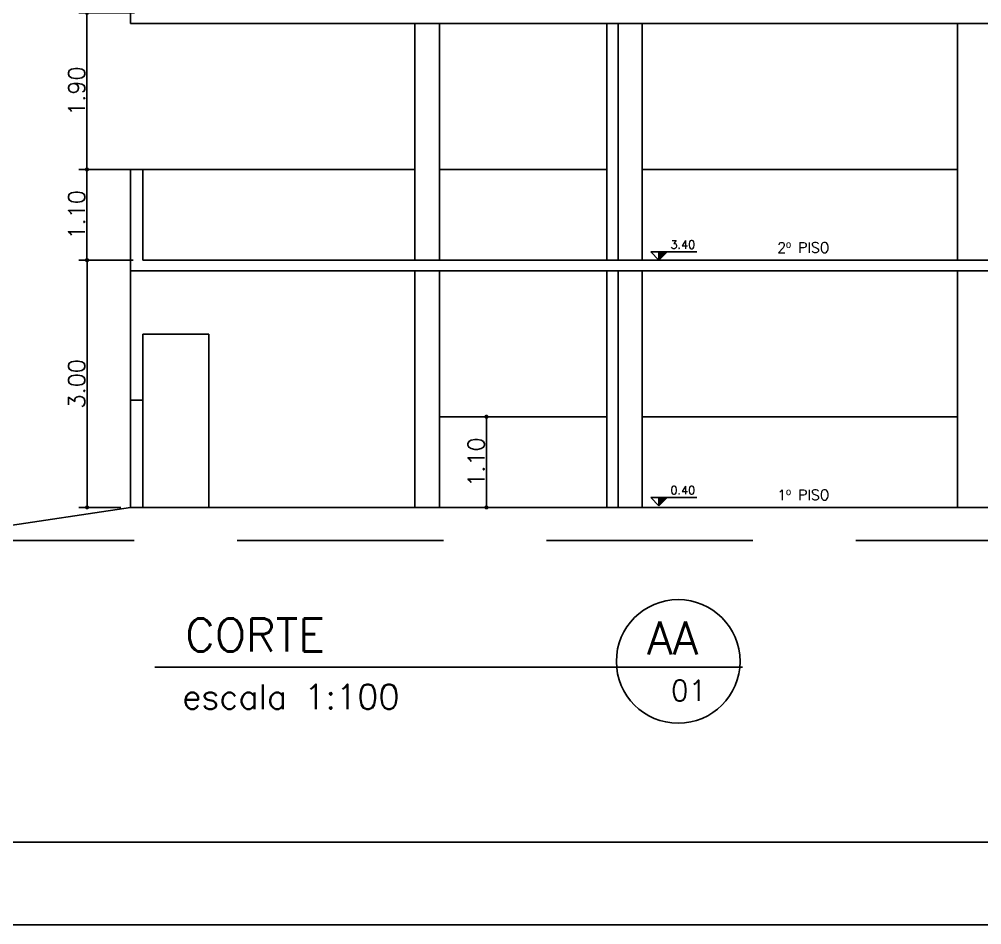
# Model space of a CAD drawing. Header units: millimetres. Extents: x 682 to 1119, y 341 to 434.
# Drawn here: x 1039.57 to 1051.24, y 340.63 to 351.61 of the extents above; entities that cross this region are included whole.
import ezdxf

# ---------------------------------------------------------------- set-up
doc = ezdxf.new("R2010")
doc.units = ezdxf.units.MM
doc.linetypes.add('CENTER2', pattern=[1.125, 0.75, -0.125, 0.125, -0.125])
doc.linetypes.add('DASHED', pattern=[0.75, 0.5, -0.25])
for name, color, linetype in [('AR-ALVENARIA_EM_VISTA-001-C', 1, 'Continuous'), ('AR-ALVENARIA_EM_VISTA-002-C', 2, 'Continuous'), ('AR-ALVENARIA_EM_VISTA-004-C', 4, 'Continuous'), ('AR-COTAS-001-C', 1, 'Continuous'), ('AR-INDICAÇÕES_GRÁFICAS-002-C', 2, 'Continuous'), ('AR-LINHA_DE_CORTE-007-E', 7, 'CENTER2'), ('AR-TEXTOS_ALTURA_2_0MM-002-C', 2, 'Continuous'), ('AR-TEXTOS_ALTURA_2_5MM-003C', 3, 'Continuous'), ('AR-TEXTOS_ALTURA_3_0MM-003C', 3, 'Continuous'), ('AR-TEXTOS_ALTURA_4_0MM-004-C', 4, 'Continuous'), ('AR-TEXTOS_ALTURA_6_0MM-005-C', 5, 'Continuous'), ('PENA_2', 2, 'Continuous'), ('PENA_6', 5, 'Continuous')]:
    doc.layers.add(name, color=color, linetype=linetype)
doc.styles.add('R80', font='simplex.shx', dxfattribs={"height": 0.1})
doc.styles.add('ROMANS', font='romans')
doc.styles.add('T20', font='simplex.shx', dxfattribs={"height": 0.2})
doc.styles.add('T50', font='simplex.shx', dxfattribs={"height": 0.5})
doc.dimstyles.new('ISO-25_WS', dxfattribs={"dimscale": 0.282828, "dimtxt": 0.8, "dimasz": 2, "dimexe": 0.1, "dimexo": 0.625, "dimgap": 0.325, "dimtad": 1, "dimzin": 4, "dimdsep": 46, "dimtxsty": 'Standard', "dimsah": 1, "dimcen": 2.5, "dimadec": 0, "dimazin": 0, "dimtfac": 1, "dimtdec": 0, "dimtmove": 2, "dimatfit": 3, "dimfxl": 1, "dimtolj": 1, "dimtzin": 0, "dimarcsym": 0})

# ---------------------------------------------------------------- blocks, each defined once
blk = doc.blocks.new('_DOT')
at = {"color": 0, "linetype": 'ByBlock'}
blk.add_line((-0.5, 0), (-1, 0), dxfattribs=at)
at = {"color": 0, "linetype": 'ByBlock', "const_width": 0.5}
blk.add_lwpolyline([(-0.25, 0, 1), (0.25, 0, 1)], format="xyb", close=True, dxfattribs=at)
blk = doc.blocks.new('*D150')
at = {"layer": 'AR-ALVENARIA_EM_VISTA-001-C', "color": 1, "lineweight": -2}
for p, q in [((1040.97, 349.79), (1040.294, 349.79)), ((1040.394, 348.74), (1040.394, 349.74))]:
    blk.add_line(p, q, dxfattribs=at)
at = {"layer": 'DEFPOINTS', "color": 0}
for p in [(1040.394, 349.79), (1041.07, 349.79), (1041.07, 348.69)]:
    blk.add_point(p, dxfattribs=at)
at = {"layer": 'AR-ALVENARIA_EM_VISTA-001-C', "color": 1, "lineweight": -2, "xscale": 0.05, "yscale": 0.05, "zscale": 0.05}
for p, rotation in [((1040.394, 349.79), 90), ((1040.394, 348.69), 270)]:
    blk.add_blockref('_DOT', p, dxfattribs=dict(at, rotation=rotation))
at = {"layer": 'AR-ALVENARIA_EM_VISTA-001-C', "color": 3, "insert": (1040.269, 349.24), "char_height": 0.2, "attachment_point": 5, "rotation": 90, "style": 'ROMANS'}
blk.add_mtext('\\A1;1.10', dxfattribs=at)
blk = doc.blocks.new('*D151')
at = {"layer": 'AR-ALVENARIA_EM_VISTA-001-C', "color": 1, "lineweight": -2}
for p, q in [((1040.97, 351.69), (1040.294, 351.69)), ((1040.394, 349.84), (1040.394, 351.64))]:
    blk.add_line(p, q, dxfattribs=at)
at = {"layer": 'DEFPOINTS', "color": 0}
for p in [(1040.394, 351.69), (1041.07, 351.69), (1041.07, 349.79)]:
    blk.add_point(p, dxfattribs=at)
at = {"layer": 'AR-ALVENARIA_EM_VISTA-001-C', "color": 1, "lineweight": -2, "xscale": 0.05, "yscale": 0.05, "zscale": 0.05}
for p, rotation in [((1040.394, 351.69), 90), ((1040.394, 349.79), 270)]:
    blk.add_blockref('_DOT', p, dxfattribs=dict(at, rotation=rotation))
at = {"layer": 'AR-ALVENARIA_EM_VISTA-001-C', "color": 3, "insert": (1040.269, 350.74), "char_height": 0.2, "attachment_point": 5, "rotation": 90, "style": 'ROMANS'}
blk.add_mtext('\\A1;1.90', dxfattribs=at)
blk = doc.blocks.new('*D156')
at = {"layer": 'AR-COTAS-001-C', "color": 1, "lineweight": -2}
for p, q in [((1044.77, 346.79), (1045.338, 346.79)), ((1045.238, 346.74), (1045.238, 345.74)), ((1044.77, 345.69), (1045.338, 345.69))]:
    blk.add_line(p, q, dxfattribs=at)
at = {"layer": 'DEFPOINTS', "color": 0}
for p in [(1044.67, 346.79), (1044.67, 345.69), (1045.238, 345.69)]:
    blk.add_point(p, dxfattribs=at)
at = {"layer": 'AR-COTAS-001-C', "color": 1, "lineweight": -2, "xscale": 0.05, "yscale": 0.05, "zscale": 0.05}
for p, rotation in [((1045.238, 346.79), 90), ((1045.238, 345.69), 270)]:
    blk.add_blockref('_DOT', p, dxfattribs=dict(at, rotation=rotation))
at = {"layer": 'AR-COTAS-001-C', "color": 3, "insert": (1045.113, 346.24), "char_height": 0.2, "attachment_point": 5, "rotation": 90, "style": 'ROMANS'}
blk.add_mtext('\\A1;1.10', dxfattribs=at)
blk = doc.blocks.new('*D157')
at = {"layer": 'AR-COTAS-001-C', "color": 1, "lineweight": -2}
for p, q in [((1040.955, 348.69), (1040.295, 348.69)), ((1040.395, 348.64), (1040.395, 345.74)), ((1040.805, 345.69), (1040.295, 345.69))]:
    blk.add_line(p, q, dxfattribs=at)
at = {"layer": 'DEFPOINTS', "color": 0}
for p in [(1041.055, 348.69), (1040.395, 345.69), (1040.905, 345.69)]:
    blk.add_point(p, dxfattribs=at)
at = {"layer": 'AR-COTAS-001-C', "color": 1, "lineweight": -2, "xscale": 0.05, "yscale": 0.05, "zscale": 0.05}
for p, rotation in [((1040.395, 348.69), 90), ((1040.395, 345.69), 270)]:
    blk.add_blockref('_DOT', p, dxfattribs=dict(at, rotation=rotation))
at = {"layer": 'AR-COTAS-001-C', "color": 3, "insert": (1040.27, 347.19), "char_height": 0.2, "attachment_point": 5, "rotation": 90, "style": 'ROMANS'}
blk.add_mtext('\\A1;3.00', dxfattribs=at)
blk = doc.blocks.new('*D158')
at = {"layer": 'AR-LINHA_DE_CORTE-007-E', "color": 1, "linetype": 'ByBlock', "lineweight": -2}
for p, q in [((1039.835, 359.69), (1039.051, 359.69)), ((1039.151, 345.34), (1039.151, 359.64)), ((1039.601, 345.29), (1039.051, 345.29))]:
    blk.add_line(p, q, dxfattribs=at)
at = {"layer": 'DEFPOINTS', "color": 0, "linetype": 'ByBlock'}
for p in [(1039.151, 359.69), (1039.935, 359.69), (1039.701, 345.29)]:
    blk.add_point(p, dxfattribs=at)
at = {"layer": 'AR-LINHA_DE_CORTE-007-E', "color": 1, "linetype": 'ByBlock', "lineweight": -2, "xscale": 0.05, "yscale": 0.05, "zscale": 0.05}
for p, rotation in [((1039.151, 359.69), 90), ((1039.151, 345.29), 270)]:
    blk.add_blockref('_DOT', p, dxfattribs=dict(at, rotation=rotation))
at = {"layer": 'AR-LINHA_DE_CORTE-007-E', "color": 3, "linetype": 'ByBlock', "insert": (1039.026, 352.49), "char_height": 0.2, "attachment_point": 5, "rotation": 90, "style": 'ROMANS'}
blk.add_mtext('\\A1;14.40', dxfattribs=at)

msp = doc.modelspace()

# ---------------------------------------------------------------- hatches: boundary and pattern name
at = {"layer": 'AR-INDICAÇÕES_GRÁFICAS-002-C', "ltscale": 2}
for points in [[(1047.429, 348.79), (1047.329, 348.79), (1047.329, 348.69)], [(1047.429, 345.81), (1047.329, 345.81), (1047.329, 345.71)]]:
    msp.add_hatch(color=256, dxfattribs=at).paths.add_polyline_path(points)

# ---------------------------------------------------------------- linework, layer by layer
at = {"layer": 'AR-ALVENARIA_EM_VISTA-001-C', "ltscale": 2}
for p, q in [((1044.37, 351.56), (1044.37, 348.69)), ((1044.67, 351.56), (1044.67, 348.69)), ((1046.697, 351.56), (1046.697, 348.69)), ((1046.834, 351.56), (1046.834, 348.69)), ((1047.126, 351.56), (1047.126, 348.69)), ((1041.07, 349.79), (1044.37, 349.79)), ((1044.67, 349.79), (1046.697, 349.79)), ((1047.126, 349.79), (1050.95, 349.79)), ((1044.67, 348.56), (1044.67, 345.69)), ((1046.697, 348.56), (1046.697, 345.69)), ((1046.834, 348.56), (1046.834, 345.69)), ((1047.126, 348.56), (1047.126, 345.69)), ((1041.07, 347.79), (1041.87, 347.79)), ((1041.07, 347.79), (1041.07, 346.99))]:
    msp.add_line(p, q, dxfattribs=at)
at = {"layer": 'AR-ALVENARIA_EM_VISTA-001-C', "ltscale": 5}
for p, q in [((1041.87, 347.79), (1041.87, 345.69)), ((1044.67, 346.79), (1046.697, 346.79)), ((1047.126, 346.79), (1050.95, 346.79))]:
    msp.add_line(p, q, dxfattribs=at)
at = {"layer": 'AR-ALVENARIA_EM_VISTA-001-C', "linetype": 'DASHED', "ltscale": 5}
msp.add_line((1038.467, 345.29), (1097.4, 345.29), dxfattribs=at)
at = {"layer": 'AR-ALVENARIA_EM_VISTA-002-C', "ltscale": 2}
for p, q in [((1050.95, 351.56), (1050.95, 348.69)), ((1040.92, 348.56), (1040.92, 346.99)), ((1044.37, 348.56), (1044.37, 345.69)), ((1050.95, 348.56), (1050.95, 345.69)), ((1040.92, 346.99), (1041.07, 346.99)), ((1040.92, 346.99), (1040.92, 345.69)), ((1041.07, 346.99), (1041.07, 345.69))]:
    msp.add_line(p, q, dxfattribs=at)
at = {"layer": 'AR-ALVENARIA_EM_VISTA-004-C', "ltscale": 2}
for p, q in [((1040.92, 352.79), (1040.92, 351.56)), ((1067.1, 351.56), (1040.92, 351.56)), ((1041.07, 349.79), (1040.92, 349.79)), ((1040.92, 349.79), (1040.92, 348.56)), ((1041.07, 349.79), (1041.07, 348.69)), ((1041.07, 348.69), (1044.37, 348.69)), ((1044.37, 348.69), (1045.95, 348.69)), ((1045.95, 348.69), (1050.95, 348.69)), ((1050.95, 348.69), (1056.8, 348.69)), ((1040.92, 348.56), (1044.37, 348.56)), ((1044.37, 348.56), (1045.95, 348.56)), ((1045.95, 348.56), (1050.95, 348.56)), ((1050.95, 348.56), (1056.8, 348.56)), ((1040.92, 345.69), (1038.271, 345.29)), ((1040.92, 345.69), (1086.092, 345.69))]:
    msp.add_line(p, q, dxfattribs=at)
at = {"layer": 'AR-INDICAÇÕES_GRÁFICAS-002-C', "ltscale": 2}
for p, q in [((1047.329, 348.69), (1047.229, 348.79)), ((1047.229, 348.79), (1047.79, 348.79)), ((1047.329, 348.69), (1047.329, 348.79)), ((1047.329, 348.69), (1047.429, 348.79)), ((1047.329, 345.71), (1047.229, 345.81)), ((1047.229, 345.81), (1047.79, 345.81)), ((1047.329, 345.71), (1047.329, 345.81)), ((1047.329, 345.71), (1047.429, 345.81)), ((1041.215, 343.75), (1048.344, 343.75))]:
    msp.add_line(p, q, dxfattribs=at)
msp.add_circle((1047.563, 343.822), 0.75, dxfattribs=at)
at = {"layer": 'PENA_2'}
msp.add_line((999.311, 340.627), (1119.311, 340.627), dxfattribs=at)
at = {"layer": 'PENA_6'}
for q in [(1001.833, 341.627), (1043.178, 341.627)]:
    msp.add_line((1118.311, 341.627), q, dxfattribs=at)

# ---------------------------------------------------------------- texts
at = {"layer": 'AR-TEXTOS_ALTURA_2_0MM-002-C'}
for s, height, style, p in [('3.40', 0.1, 'R80', (1047.469, 348.829)), ('0.40', 0.1, 'R80', (1047.469, 345.849)), ('01', 0.25, 'T20', (1047.475, 343.345, 2))]:
    msp.add_text(s, height=height, dxfattribs=dict(at, style=style)).set_placement(p)
at = {"layer": 'AR-TEXTOS_ALTURA_2_5MM-003C', "ltscale": 2, "style": 'ROMANS'}
for s, p in [('2º PISO', (1048.764, 348.779)), ('1º PISO', (1048.764, 345.779))]:
    msp.add_text(s, height=0.125, dxfattribs=at).set_placement(p)
at = {"layer": 'AR-TEXTOS_ALTURA_3_0MM-003C', "style": 'T20'}
msp.add_text('escala 1:100', height=0.3, dxfattribs=at).set_placement((1041.549, 343.243, 2))
at = {"layer": 'AR-TEXTOS_ALTURA_4_0MM-004-C', "ltscale": 2, "style": 'R80'}
msp.add_text('AA', height=0.4, dxfattribs=at).set_placement((1047.187, 343.906))
at = {"layer": 'AR-TEXTOS_ALTURA_6_0MM-005-C', "style": 'T50'}
msp.add_text('CORTE ', height=0.4, dxfattribs=at).set_placement((1041.584, 343.943))

# ---------------------------------------------------------------- dimensions: what is measured, and where the dimension line sits
at = {"layer": 'AR-ALVENARIA_EM_VISTA-001-C', "ltscale": 5}
for base, p1, p2, picture, middle in [((1040.394, 351.69), (1041.07, 349.79), (1041.07, 351.69), '*D151', (1040.269, 350.74)), ((1040.394, 349.79), (1041.07, 348.69), (1041.07, 349.79), '*D150', (1040.269, 349.24))]:
    dim = msp.add_linear_dim(base=base, p1=p1, p2=p2, angle=90, dimstyle='ISO-25_WS', override={"dimscale": 0.05, "dimtxt": 4, "dimasz": 1, "dimexe": 2, "dimexo": 2, "dimgap": 0.5, "dimzin": 5, "dimtxsty": 'ROMANS', "dimblk1": 'DOT', "dimblk2": 'DOT', "dimdle": 0.2, "dimse1": 1, "dimclrd": 1, "dimclre": 1, "dimclrt": 3, "dimtdec": 2, "dimtix": 1, "dimtzin": 1}, dxfattribs=at)
    dim.commit()
    dim.dimension.update_dxf_attribs({"geometry": picture, "text_midpoint": middle})
at = {"layer": 'AR-COTAS-001-C', "ltscale": 5}
for base, p1, p2, picture, middle in [((1040.395, 345.69), (1041.055, 348.69), (1040.905, 345.69), '*D157', (1040.27, 347.19)), ((1045.238, 345.69), (1044.67, 346.79), (1044.67, 345.69), '*D156', (1045.113, 346.24))]:
    dim = msp.add_linear_dim(base=base, p1=p1, p2=p2, angle=90, dimstyle='ISO-25_WS', override={"dimscale": 0.05, "dimtxt": 4, "dimasz": 1, "dimexe": 2, "dimexo": 2, "dimgap": 0.5, "dimzin": 5, "dimtxsty": 'ROMANS', "dimblk1": 'DOT', "dimblk2": 'DOT', "dimdle": 0.2, "dimclrd": 1, "dimclre": 1, "dimclrt": 3, "dimtdec": 2, "dimtix": 1, "dimtzin": 1}, dxfattribs=at)
    dim.commit()
    dim.dimension.update_dxf_attribs({"geometry": picture, "text_midpoint": middle})
at = {"layer": 'AR-LINHA_DE_CORTE-007-E', "linetype": 'ByBlock', "ltscale": 5}
dim = msp.add_linear_dim(base=(1039.151, 359.69), p1=(1039.701, 345.29), p2=(1039.935, 359.69), angle=90, dimstyle='ISO-25_WS', override={"dimscale": 0.05, "dimtxt": 4, "dimasz": 1, "dimexe": 2, "dimexo": 2, "dimgap": 0.5, "dimzin": 5, "dimtxsty": 'ROMANS', "dimblk1": 'DOT', "dimblk2": 'DOT', "dimdle": 0.2, "dimclrd": 1, "dimclre": 1, "dimclrt": 3, "dimtdec": 2, "dimtix": 1, "dimtzin": 1}, dxfattribs=at)
dim.commit()
dim.dimension.update_dxf_attribs({"geometry": '*D158', "text_midpoint": (1039.026, 352.49)})

doc.saveas('drawing.dxf')
